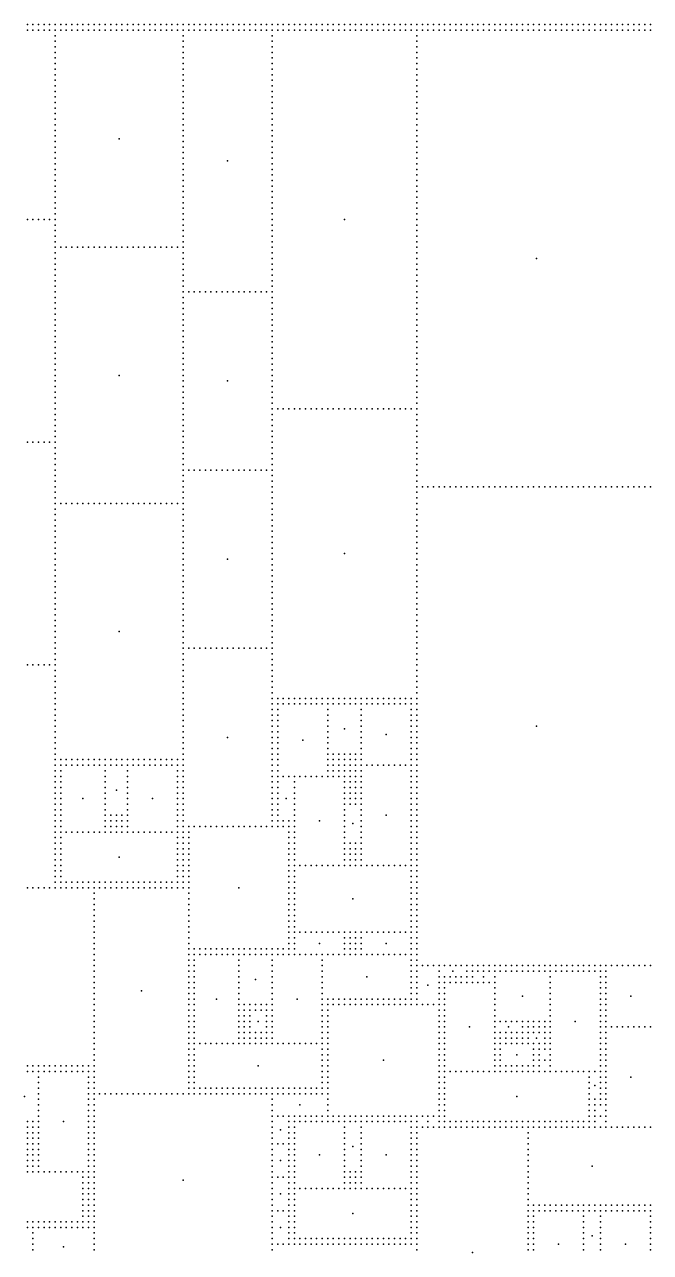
# Model space of a CAD drawing. Header units: metres. Extents: x -50 to 50, y -49 to 49.
# Drawn here: x 0.11 to 25.11, y 0.11 to 49.17 of the extents above; entities that cross this region are included whole.
import ezdxf

# ---------------------------------------------------------------- set-up
doc = ezdxf.new("R2010")
doc.units = ezdxf.units.M

msp = doc.modelspace()

# ---------------------------------------------------------------- linework, layer by layer
for p in [(0.222, 49.168), (0.444, 49.168), (0.667, 49.168), (0.889, 49.168), (1.111, 49.168), (1.333, 49.168), (1.556, 49.168), (1.778, 49.168), (2, 49.168), (2.222, 49.168), (2.444, 49.168), (2.667, 49.168), (2.889, 49.168), (3.111, 49.168), (3.333, 49.168), (3.556, 49.168), (3.778, 49.168), (4, 49.168), (4.222, 49.168), (4.444, 49.168), (4.667, 49.168), (4.889, 49.168), (5.111, 49.168), (5.333, 49.168), (5.556, 49.168), (5.778, 49.168), (6, 49.168), (6.222, 49.168), (6.444, 49.168), (6.667, 49.168), (6.889, 49.168), (7.111, 49.168), (7.333, 49.168), (7.556, 49.168), (7.778, 49.168), (8, 49.168), (8.222, 49.168), (8.444, 49.168), (8.667, 49.168), (8.889, 49.168), (9.111, 49.168), (9.333, 49.168), (9.556, 49.168), (9.778, 49.168), (10, 49.168), (10.222, 49.168), (10.444, 49.168), (10.667, 49.168), (10.889, 49.168), (11.111, 49.168), (11.333, 49.168), (11.556, 49.168), (11.778, 49.168), (12, 49.168), (12.222, 49.168), (12.444, 49.168), (12.667, 49.168), (12.889, 49.168), (13.111, 49.168), (13.333, 49.168), (13.556, 49.168), (13.778, 49.168), (14, 49.168), (14.222, 49.168), (14.444, 49.168), (14.667, 49.168), (14.889, 49.168), (15.111, 49.168), (15.333, 49.168), (15.556, 49.168), (15.778, 49.168), (16, 49.168), (16.222, 49.168), (16.444, 49.168), (16.667, 49.168), (16.889, 49.168), (17.111, 49.168), (17.333, 49.168), (17.556, 49.168), (17.778, 49.168), (18, 49.168), (18.222, 49.168), (18.444, 49.168), (18.667, 49.168), (18.889, 49.168), (19.111, 49.168), (19.333, 49.168), (19.556, 49.168), (19.778, 49.168), (20, 49.168), (20.222, 49.168), (20.444, 49.168), (20.667, 49.168), (20.889, 49.168), (21.111, 49.168), (21.333, 49.168), (21.556, 49.168), (21.778, 49.168), (22, 49.168), (22.222, 49.168), (22.444, 49.168), (22.667, 49.168), (22.889, 49.168), (23.111, 49.168), (23.333, 49.168), (23.556, 49.168), (23.778, 49.168), (24, 49.168), (24.222, 49.168), (24.444, 49.168), (24.667, 49.168), (24.889, 49.168), (25.111, 49.168), (0.222, 48.946), (0.444, 48.946), (0.667, 48.946), (0.889, 48.946), (1.111, 48.946), (1.333, 48.946), (1.333, 48.723), (1.556, 48.946), (1.778, 48.946), (2, 48.946), (2.222, 48.946), (2.444, 48.946), (2.667, 48.946), (2.889, 48.946), (3.111, 48.946), (3.333, 48.946), (3.556, 48.946), (3.778, 48.946), (4, 48.946), (4.222, 48.946), (4.444, 48.946), (4.667, 48.946), (4.889, 48.946), (5.111, 48.946), (5.333, 48.946), (5.556, 48.946), (5.778, 48.946), (6, 48.946), (6.222, 48.946), (6.444, 48.946), (6.444, 48.723), (6.667, 48.946), (6.889, 48.946), (7.111, 48.946), (7.333, 48.946), (7.556, 48.946), (7.778, 48.946), (8, 48.946), (8.222, 48.946), (8.444, 48.946), (8.667, 48.946), (8.889, 48.946), (9.111, 48.946), (9.333, 48.946), (9.556, 48.946), (9.778, 48.946), (10, 48.946), (10, 48.723), (10.222, 48.946), (10.444, 48.946), (10.667, 48.946), (10.889, 48.946), (11.111, 48.946), (11.333, 48.946), (11.556, 48.946), (11.778, 48.946), (12, 48.946), (12.222, 48.946), (12.444, 48.946), (12.667, 48.946), (12.889, 48.946), (13.111, 48.946), (13.333, 48.946), (13.556, 48.946), (13.778, 48.946), (14, 48.946), (14.222, 48.946), (14.444, 48.946), (14.667, 48.946), (14.889, 48.946), (15.111, 48.946), (15.333, 48.946), (15.556, 48.946), (15.778, 48.946), (15.778, 48.723), (16, 48.946), (16.222, 48.946), (16.444, 48.946), (16.667, 48.946), (16.889, 48.946), (17.111, 48.946), (17.333, 48.946), (17.556, 48.946), (17.778, 48.946), (18, 48.946), (18.222, 48.946), (18.444, 48.946), (18.667, 48.946), (18.889, 48.946), (19.111, 48.946), (19.333, 48.946), (19.556, 48.946), (19.778, 48.946), (20, 48.946), (20.222, 48.946), (20.444, 48.946), (20.667, 48.946), (20.889, 48.946), (21.111, 48.946), (21.333, 48.946), (21.556, 48.946), (21.778, 48.946), (22, 48.946), (22.222, 48.946), (22.444, 48.946), (22.667, 48.946), (22.889, 48.946), (23.111, 48.946), (23.333, 48.946), (23.556, 48.946), (23.778, 48.946), (24, 48.946), (24.222, 48.946), (24.444, 48.946), (24.667, 48.946), (24.889, 48.946), (25.111, 48.946), (1.333, 48.501), (1.333, 48.279), (6.444, 48.501), (6.444, 48.279), (10, 48.501), (10, 48.279), (15.778, 48.501), (15.778, 48.279), (1.333, 48.056), (1.333, 47.834), (1.333, 47.611), (6.444, 48.056), (6.444, 47.834), (6.444, 47.611), (10, 48.056), (10, 47.834), (10, 47.611), (15.778, 48.056), (15.778, 47.834), (15.778, 47.611), (1.333, 47.389), (1.333, 47.166), (6.444, 47.389), (6.444, 47.166), (10, 47.389), (10, 47.166), (15.778, 47.389), (15.778, 47.166), (1.333, 46.944), (1.333, 46.721), (6.444, 46.944), (6.444, 46.721), (10, 46.944), (10, 46.721), (15.778, 46.944), (15.778, 46.721), (1.333, 46.499), (1.333, 46.276), (6.444, 46.499), (6.444, 46.276), (10, 46.499), (10, 46.276), (15.778, 46.499), (15.778, 46.276), (1.333, 46.054), (1.333, 45.831), (6.444, 46.054), (6.444, 45.831), (10, 46.054), (10, 45.831), (15.778, 46.054), (15.778, 45.831), (1.333, 45.609), (1.333, 45.386), (1.333, 45.164), (6.444, 45.609), (6.444, 45.386), (6.444, 45.164), (10, 45.609), (10, 45.386), (10, 45.164), (15.778, 45.609), (15.778, 45.386), (15.778, 45.164), (1.333, 44.941), (1.333, 44.719), (6.444, 44.941), (6.444, 44.719), (10, 44.941), (10, 44.719), (15.778, 44.941), (15.778, 44.719), (1.333, 44.496), (1.333, 44.274), (3.889, 44.608), (6.444, 44.496), (6.444, 44.274), (10, 44.496), (10, 44.274), (15.778, 44.496), (15.778, 44.274), (1.333, 44.051), (1.333, 43.829), (6.444, 44.051), (6.444, 43.829), (8.222, 43.718), (10, 44.051), (10, 43.829), (15.778, 44.051), (15.778, 43.829), (1.333, 43.606), (1.333, 43.384), (6.444, 43.606), (6.444, 43.384), (10, 43.606), (10, 43.384), (15.778, 43.606), (15.778, 43.384), (1.333, 43.161), (1.333, 42.939), (1.333, 42.716), (6.444, 43.161), (6.444, 42.939), (6.444, 42.716), (10, 43.161), (10, 42.939), (10, 42.716), (15.778, 43.161), (15.778, 42.939), (15.778, 42.716), (1.333, 42.494), (1.333, 42.272), (6.444, 42.494), (6.444, 42.272), (10, 42.494), (10, 42.272), (15.778, 42.494), (15.778, 42.272), (1.333, 42.049), (1.333, 41.827), (6.444, 42.049), (6.444, 41.827), (10, 42.049), (10, 41.827), (15.778, 42.049), (15.778, 41.827), (0.222, 41.382), (0.444, 41.382), (0.667, 41.382), (0.889, 41.382), (1.111, 41.382), (1.333, 41.604), (1.333, 41.382), (6.444, 41.604), (6.444, 41.382), (10, 41.604), (10, 41.382), (12.889, 41.382), (15.778, 41.604), (15.778, 41.382), (1.333, 41.159), (1.333, 40.937), (6.444, 41.159), (6.444, 40.937), (10, 41.159), (10, 40.937), (15.778, 41.159), (15.778, 40.937), (1.333, 40.714), (1.333, 40.492), (1.333, 40.269), (1.556, 40.269), (1.778, 40.269), (2, 40.269), (2.222, 40.269), (2.444, 40.269), (2.667, 40.269), (2.889, 40.269), (3.111, 40.269), (3.333, 40.269), (3.556, 40.269), (3.778, 40.269), (4, 40.269), (4.222, 40.269), (4.444, 40.269), (4.667, 40.269), (4.889, 40.269), (5.111, 40.269), (5.333, 40.269), (5.556, 40.269), (5.778, 40.269), (6, 40.269), (6.222, 40.269), (6.444, 40.714), (6.444, 40.492), (6.444, 40.269), (10, 40.714), (10, 40.492), (10, 40.269), (15.778, 40.714), (15.778, 40.492), (15.778, 40.269), (1.333, 40.047), (1.333, 39.824), (6.444, 40.047), (6.444, 39.824), (10, 40.047), (10, 39.824), (15.778, 40.047), (15.778, 39.824), (20.556, 39.824), (1.333, 39.602), (1.333, 39.379), (6.444, 39.602), (6.444, 39.379), (10, 39.602), (10, 39.379), (15.778, 39.602), (15.778, 39.379), (1.333, 39.157), (1.333, 38.934), (6.444, 39.157), (6.444, 38.934), (10, 39.157), (10, 38.934), (15.778, 39.157), (15.778, 38.934), (1.333, 38.712), (1.333, 38.489), (1.333, 38.267), (6.444, 38.712), (6.444, 38.489), (6.444, 38.267), (6.667, 38.489), (6.889, 38.489), (7.111, 38.489), (7.333, 38.489), (7.556, 38.489), (7.778, 38.489), (8, 38.489), (8.222, 38.489), (8.444, 38.489), (8.667, 38.489), (8.889, 38.489), (9.111, 38.489), (9.333, 38.489), (9.556, 38.489), (9.778, 38.489), (10, 38.712), (10, 38.489), (10, 38.267), (15.778, 38.712), (15.778, 38.489), (15.778, 38.267), (1.333, 38.044), (1.333, 37.822), (6.444, 38.044), (6.444, 37.822), (10, 38.044), (10, 37.822), (15.778, 38.044), (15.778, 37.822), (1.333, 37.599), (1.333, 37.377), (6.444, 37.599), (6.444, 37.377), (10, 37.599), (10, 37.377), (15.778, 37.599), (15.778, 37.377), (1.333, 37.154), (1.333, 36.932), (6.444, 37.154), (6.444, 36.932), (10, 37.154), (10, 36.932), (15.778, 37.154), (15.778, 36.932), (1.333, 36.709), (1.333, 36.487), (6.444, 36.709), (6.444, 36.487), (10, 36.709), (10, 36.487), (15.778, 36.709), (15.778, 36.487), (1.333, 36.265), (1.333, 36.042), (1.333, 35.82), (6.444, 36.265), (6.444, 36.042), (6.444, 35.82), (10, 36.265), (10, 36.042), (10, 35.82), (15.778, 36.265), (15.778, 36.042), (15.778, 35.82), (1.333, 35.597), (1.333, 35.375), (6.444, 35.597), (6.444, 35.375), (10, 35.597), (10, 35.375), (15.778, 35.597), (15.778, 35.375), (1.333, 35.152), (1.333, 34.93), (3.889, 35.152), (6.444, 35.152), (6.444, 34.93), (8.222, 34.93), (10, 35.152), (10, 34.93), (15.778, 35.152), (15.778, 34.93), (1.333, 34.707), (1.333, 34.485), (6.444, 34.707), (6.444, 34.485), (10, 34.707), (10, 34.485), (15.778, 34.707), (15.778, 34.485), (1.333, 34.262), (1.333, 34.04), (6.444, 34.262), (6.444, 34.04), (10, 34.262), (10, 34.04), (15.778, 34.262), (15.778, 34.04), (1.333, 33.817), (1.333, 33.595), (1.333, 33.372), (6.444, 33.817), (6.444, 33.595), (6.444, 33.372), (10, 33.817), (10, 33.595), (10, 33.372), (10.222, 33.817), (10.444, 33.817), (10.667, 33.817), (10.889, 33.817), (11.111, 33.817), (11.333, 33.817), (11.556, 33.817), (11.778, 33.817), (12, 33.817), (12.222, 33.817), (12.444, 33.817), (12.667, 33.817), (12.889, 33.817), (13.111, 33.817), (13.333, 33.817), (13.556, 33.817), (13.778, 33.817), (14, 33.817), (14.222, 33.817), (14.444, 33.817), (14.667, 33.817), (14.889, 33.817), (15.111, 33.817), (15.333, 33.817), (15.556, 33.817), (15.778, 33.817), (15.778, 33.595), (15.778, 33.372), (1.333, 33.15), (1.333, 32.927), (6.444, 33.15), (6.444, 32.927), (10, 33.15), (10, 32.927), (15.778, 33.15), (15.778, 32.927), (0.222, 32.482), (0.444, 32.482), (0.667, 32.482), (0.889, 32.482), (1.111, 32.482), (1.333, 32.705), (1.333, 32.482), (6.444, 32.705), (6.444, 32.482), (10, 32.705), (10, 32.482), (15.778, 32.705), (15.778, 32.482), (1.333, 32.26), (1.333, 32.037), (6.444, 32.26), (6.444, 32.037), (10, 32.26), (10, 32.037), (15.778, 32.26), (15.778, 32.037), (1.333, 31.815), (1.333, 31.592), (6.444, 31.815), (6.444, 31.592), (10, 31.815), (10, 31.592), (15.778, 31.815), (15.778, 31.592), (1.333, 31.37), (1.333, 31.147), (1.333, 30.925), (6.444, 31.37), (6.444, 31.147), (6.444, 30.925), (6.667, 31.37), (6.889, 31.37), (7.111, 31.37), (7.333, 31.37), (7.556, 31.37), (7.778, 31.37), (8, 31.37), (8.222, 31.37), (8.444, 31.37), (8.667, 31.37), (8.889, 31.37), (9.111, 31.37), (9.333, 31.37), (9.556, 31.37), (9.778, 31.37), (10, 31.37), (10, 31.147), (10, 30.925), (15.778, 31.37), (15.778, 31.147), (15.778, 30.925), (1.333, 30.702), (1.333, 30.48), (6.444, 30.702), (6.444, 30.48), (10, 30.702), (10, 30.48), (15.778, 30.702), (15.778, 30.48), (16, 30.702), (16.222, 30.702), (16.444, 30.702), (16.667, 30.702), (16.889, 30.702), (17.111, 30.702), (17.333, 30.702), (17.556, 30.702), (17.778, 30.702), (18, 30.702), (18.222, 30.702), (18.444, 30.702), (18.667, 30.702), (18.889, 30.702), (19.111, 30.702), (19.333, 30.702), (19.556, 30.702), (19.778, 30.702), (20, 30.702), (20.222, 30.702), (20.444, 30.702), (20.667, 30.702), (20.889, 30.702), (21.111, 30.702), (21.333, 30.702), (21.556, 30.702), (21.778, 30.702), (22, 30.702), (22.222, 30.702), (22.444, 30.702), (22.667, 30.702), (22.889, 30.702), (23.111, 30.702), (23.333, 30.702), (23.556, 30.702), (23.778, 30.702), (24, 30.702), (24.222, 30.702), (24.444, 30.702), (24.667, 30.702), (24.889, 30.702), (25.111, 30.702), (1.333, 30.258), (1.333, 30.035), (1.556, 30.035), (1.778, 30.035), (2, 30.035), (2.222, 30.035), (2.444, 30.035), (2.667, 30.035), (2.889, 30.035), (3.111, 30.035), (3.333, 30.035), (3.556, 30.035), (3.778, 30.035), (4, 30.035), (4.222, 30.035), (4.444, 30.035), (4.667, 30.035), (4.889, 30.035), (5.111, 30.035), (5.333, 30.035), (5.556, 30.035), (5.778, 30.035), (6, 30.035), (6.222, 30.035), (6.444, 30.258), (6.444, 30.035), (10, 30.258), (10, 30.035), (15.778, 30.258), (15.778, 30.035), (1.333, 29.813), (1.333, 29.59), (6.444, 29.813), (6.444, 29.59), (10, 29.813), (10, 29.59), (15.778, 29.813), (15.778, 29.59), (1.333, 29.368), (1.333, 29.145), (6.444, 29.368), (6.444, 29.145), (10, 29.368), (10, 29.145), (15.778, 29.368), (15.778, 29.145), (1.333, 28.923), (1.333, 28.7), (1.333, 28.478), (6.444, 28.923), (6.444, 28.7), (6.444, 28.478), (10, 28.923), (10, 28.7), (10, 28.478), (15.778, 28.923), (15.778, 28.7), (15.778, 28.478), (1.333, 28.255), (1.333, 28.033), (6.444, 28.255), (6.444, 28.033), (10, 28.255), (10, 28.033), (12.889, 28.033), (15.778, 28.255), (15.778, 28.033), (1.333, 27.81), (1.333, 27.588), (6.444, 27.81), (6.444, 27.588), (8.222, 27.81), (10, 27.81), (10, 27.588), (15.778, 27.81), (15.778, 27.588), (1.333, 27.365), (1.333, 27.143), (6.444, 27.365), (6.444, 27.143), (10, 27.365), (10, 27.143), (15.778, 27.365), (15.778, 27.143), (1.333, 26.92), (1.333, 26.698), (6.444, 26.92), (6.444, 26.698), (10, 26.92), (10, 26.698), (15.778, 26.92), (15.778, 26.698), (1.333, 26.475), (1.333, 26.253), (1.333, 26.03), (6.444, 26.475), (6.444, 26.253), (6.444, 26.03), (10, 26.475), (10, 26.253), (10, 26.03), (15.778, 26.475), (15.778, 26.253), (15.778, 26.03), (1.333, 25.808), (1.333, 25.585), (6.444, 25.808), (6.444, 25.585), (10, 25.808), (10, 25.585), (15.778, 25.808), (15.778, 25.585), (1.333, 25.363), (1.333, 25.14), (6.444, 25.363), (6.444, 25.14), (10, 25.363), (10, 25.14), (15.778, 25.363), (15.778, 25.14), (1.333, 24.918), (1.333, 24.695), (3.889, 24.918), (6.444, 24.918), (6.444, 24.695), (10, 24.918), (10, 24.695), (15.778, 24.918), (15.778, 24.695), (1.333, 24.473), (1.333, 24.251), (6.444, 24.473), (6.444, 24.251), (6.667, 24.251), (6.889, 24.251), (7.111, 24.251), (7.333, 24.251), (7.556, 24.251), (7.778, 24.251), (8, 24.251), (8.222, 24.251), (8.444, 24.251), (8.667, 24.251), (8.889, 24.251), (9.111, 24.251), (9.333, 24.251), (9.556, 24.251), (9.778, 24.251), (10, 24.473), (10, 24.251), (15.778, 24.473), (15.778, 24.251), (0.222, 23.583), (0.444, 23.583), (0.667, 23.583), (0.889, 23.583), (1.111, 23.583), (1.333, 24.028), (1.333, 23.806), (1.333, 23.583), (6.444, 24.028), (6.444, 23.806), (6.444, 23.583), (10, 24.028), (10, 23.806), (10, 23.583), (15.778, 24.028), (15.778, 23.806), (15.778, 23.583), (1.333, 23.361), (1.333, 23.138), (6.444, 23.361), (6.444, 23.138), (10, 23.361), (10, 23.138), (15.778, 23.361), (15.778, 23.138), (1.333, 22.916), (1.333, 22.693), (6.444, 22.916), (6.444, 22.693), (10, 22.916), (10, 22.693), (15.778, 22.916), (15.778, 22.693), (1.333, 22.471), (1.333, 22.248), (6.444, 22.471), (6.444, 22.248), (10, 22.471), (10, 22.248), (10.222, 22.248), (10.444, 22.248), (10.667, 22.248), (10.889, 22.248), (11.111, 22.248), (11.333, 22.248), (11.556, 22.248), (11.778, 22.248), (12, 22.248), (12.222, 22.248), (12.444, 22.248), (12.667, 22.248), (12.889, 22.248), (13.111, 22.248), (13.333, 22.248), (13.556, 22.248), (13.778, 22.248), (14, 22.248), (14.222, 22.248), (14.444, 22.248), (14.667, 22.248), (14.889, 22.248), (15.111, 22.248), (15.333, 22.248), (15.556, 22.248), (15.778, 22.471), (15.778, 22.248), (1.333, 22.026), (1.333, 21.803), (6.444, 22.026), (6.444, 21.803), (10, 22.026), (10, 21.803), (10.222, 22.026), (10.222, 21.803), (10.444, 22.026), (10.667, 22.026), (10.889, 22.026), (11.111, 22.026), (11.333, 22.026), (11.556, 22.026), (11.778, 22.026), (12, 22.026), (12.222, 22.026), (12.222, 21.803), (12.444, 22.026), (12.667, 22.026), (12.889, 22.026), (13.111, 22.026), (13.333, 22.026), (13.556, 22.026), (13.556, 21.803), (13.778, 22.026), (14, 22.026), (14.222, 22.026), (14.444, 22.026), (14.667, 22.026), (14.889, 22.026), (15.111, 22.026), (15.333, 22.026), (15.556, 22.026), (15.556, 21.803), (15.778, 22.026), (15.778, 21.803), (1.333, 21.581), (1.333, 21.358), (1.333, 21.136), (6.444, 21.581), (6.444, 21.358), (6.444, 21.136), (10, 21.581), (10, 21.358), (10, 21.136), (10.222, 21.581), (10.222, 21.358), (10.222, 21.136), (12.222, 21.581), (12.222, 21.358), (12.222, 21.136), (13.556, 21.581), (13.556, 21.358), (13.556, 21.136), (15.556, 21.581), (15.556, 21.358), (15.556, 21.136), (15.778, 21.581), (15.778, 21.358), (15.778, 21.136), (20.556, 21.136), (1.333, 20.913), (1.333, 20.691), (6.444, 20.913), (6.444, 20.691), (8.222, 20.691), (10, 20.913), (10, 20.691), (10.222, 20.913), (10.222, 20.691), (12.222, 20.913), (12.222, 20.691), (12.889, 21.025), (13.556, 20.913), (13.556, 20.691), (14.556, 20.802), (15.556, 20.913), (15.556, 20.691), (15.778, 20.913), (15.778, 20.691), (1.333, 20.468), (1.333, 20.246), (6.444, 20.468), (6.444, 20.246), (10, 20.468), (10, 20.246), (10.222, 20.468), (10.222, 20.246), (11.222, 20.58), (12.222, 20.468), (12.222, 20.246), (13.556, 20.468), (13.556, 20.246), (15.556, 20.468), (15.556, 20.246), (15.778, 20.468), (15.778, 20.246), (1.333, 20.023), (1.333, 19.801), (1.556, 19.801), (1.778, 19.801), (2, 19.801), (2.222, 19.801), (2.444, 19.801), (2.667, 19.801), (2.889, 19.801), (3.111, 19.801), (3.333, 19.801), (3.556, 19.801), (3.778, 19.801), (4, 19.801), (4.222, 19.801), (4.444, 19.801), (4.667, 19.801), (4.889, 19.801), (5.111, 19.801), (5.333, 19.801), (5.556, 19.801), (5.778, 19.801), (6, 19.801), (6.222, 19.801), (6.444, 20.023), (6.444, 19.801), (10, 20.023), (10, 19.801), (10.222, 20.023), (10.222, 19.801), (12.222, 20.023), (12.222, 19.801), (12.444, 20.023), (12.444, 19.801), (12.667, 20.023), (12.667, 19.801), (12.889, 20.023), (12.889, 19.801), (13.111, 20.023), (13.111, 19.801), (13.333, 20.023), (13.333, 19.801), (13.556, 20.023), (13.556, 19.801), (15.556, 20.023), (15.556, 19.801), (15.778, 20.023), (15.778, 19.801), (1.333, 19.578), (1.333, 19.356), (1.333, 19.133), (1.556, 19.578), (1.556, 19.356), (1.556, 19.133), (1.778, 19.578), (2, 19.578), (2.222, 19.578), (2.444, 19.578), (2.667, 19.578), (2.889, 19.578), (3.111, 19.578), (3.333, 19.578), (3.333, 19.356), (3.333, 19.133), (3.556, 19.578), (3.778, 19.578), (4, 19.578), (4.222, 19.578), (4.222, 19.356), (4.222, 19.133), (4.444, 19.578), (4.667, 19.578), (4.889, 19.578), (5.111, 19.578), (5.333, 19.578), (5.556, 19.578), (5.778, 19.578), (6, 19.578), (6.222, 19.578), (6.222, 19.356), (6.222, 19.133), (6.444, 19.578), (6.444, 19.356), (6.444, 19.133), (10, 19.578), (10, 19.356), (10, 19.133), (10.222, 19.578), (10.222, 19.356), (10.222, 19.133), (10.444, 19.133), (10.667, 19.133), (10.889, 19.133), (11.111, 19.133), (11.333, 19.133), (11.556, 19.133), (11.778, 19.133), (12, 19.133), (12.222, 19.578), (12.222, 19.356), (12.222, 19.133), (12.444, 19.578), (12.444, 19.356), (12.444, 19.133), (12.667, 19.578), (12.667, 19.356), (12.667, 19.133), (12.889, 19.578), (12.889, 19.356), (12.889, 19.133), (13.111, 19.578), (13.111, 19.356), (13.111, 19.133), (13.333, 19.578), (13.333, 19.356), (13.333, 19.133), (13.556, 19.578), (13.556, 19.356), (13.556, 19.133), (13.778, 19.578), (14, 19.578), (14.222, 19.578), (14.444, 19.578), (14.667, 19.578), (14.889, 19.578), (15.111, 19.578), (15.333, 19.578), (15.556, 19.578), (15.556, 19.356), (15.556, 19.133), (15.778, 19.578), (15.778, 19.356), (15.778, 19.133), (1.333, 18.911), (1.333, 18.688), (1.556, 18.911), (1.556, 18.688), (3.333, 18.911), (3.333, 18.688), (4.222, 18.911), (4.222, 18.688), (6.222, 18.911), (6.222, 18.688), (6.444, 18.911), (6.444, 18.688), (10, 18.911), (10, 18.688), (10.222, 18.911), (10.222, 18.688), (10.889, 18.911), (10.889, 18.688), (12.889, 18.911), (12.889, 18.688), (13.111, 18.911), (13.111, 18.688), (13.333, 18.911), (13.333, 18.688), (13.556, 18.911), (13.556, 18.688), (15.556, 18.911), (15.556, 18.688), (15.778, 18.911), (15.778, 18.688), (1.333, 18.466), (1.333, 18.243), (1.556, 18.466), (1.556, 18.243), (2.444, 18.243), (3.333, 18.466), (3.333, 18.243), (3.778, 18.577), (4.222, 18.466), (4.222, 18.243), (5.222, 18.243), (6.222, 18.466), (6.222, 18.243), (6.444, 18.466), (6.444, 18.243), (10, 18.466), (10, 18.243), (10.222, 18.466), (10.222, 18.243), (10.556, 18.243), (10.889, 18.466), (10.889, 18.243), (12.889, 18.466), (12.889, 18.243), (13.111, 18.466), (13.111, 18.243), (13.333, 18.466), (13.333, 18.243), (13.556, 18.466), (13.556, 18.243), (15.556, 18.466), (15.556, 18.243), (15.778, 18.466), (15.778, 18.243), (1.333, 18.021), (1.333, 17.799), (1.556, 18.021), (1.556, 17.799), (3.333, 18.021), (3.333, 17.799), (4.222, 18.021), (4.222, 17.799), (6.222, 18.021), (6.222, 17.799), (6.444, 18.021), (6.444, 17.799), (10, 18.021), (10, 17.799), (10.222, 18.021), (10.222, 17.799), (10.889, 18.021), (10.889, 17.799), (12.889, 18.021), (12.889, 17.799), (13.111, 18.021), (13.333, 18.021), (13.556, 18.021), (13.556, 17.799), (15.556, 18.021), (15.556, 17.799), (15.778, 18.021), (15.778, 17.799), (1.333, 17.576), (1.333, 17.354), (1.556, 17.576), (1.556, 17.354), (3.333, 17.576), (3.333, 17.354), (3.556, 17.576), (3.556, 17.354), (3.778, 17.576), (3.778, 17.354), (4, 17.576), (4, 17.354), (4.222, 17.576), (4.222, 17.354), (6.222, 17.576), (6.222, 17.354), (6.444, 17.576), (6.444, 17.354), (10, 17.576), (10, 17.354), (10.222, 17.576), (10.222, 17.354), (10.444, 17.354), (10.667, 17.354), (10.889, 17.576), (10.889, 17.354), (11.889, 17.354), (12.889, 17.576), (12.889, 17.354), (13.222, 17.242), (13.556, 17.576), (13.556, 17.354), (14.556, 17.576), (15.556, 17.576), (15.556, 17.354), (15.778, 17.576), (15.778, 17.354), (1.333, 17.131), (1.333, 16.909), (1.333, 16.686), (1.556, 17.131), (1.556, 16.909), (1.556, 16.686), (1.778, 16.909), (2, 16.909), (2.222, 16.909), (2.444, 16.909), (2.667, 16.909), (2.889, 16.909), (3.111, 16.909), (3.333, 17.131), (3.333, 16.909), (3.556, 17.131), (3.556, 16.909), (3.778, 17.131), (3.778, 16.909), (4, 17.131), (4, 16.909), (4.222, 17.131), (4.222, 16.909), (4.444, 16.909), (4.667, 16.909), (4.889, 16.909), (5.111, 16.909), (5.333, 16.909), (5.556, 16.909), (5.778, 16.909), (6, 16.909), (6.222, 17.131), (6.222, 16.909), (6.222, 16.686), (6.444, 17.131), (6.444, 16.909), (6.444, 16.686), (6.667, 17.131), (6.667, 16.909), (6.667, 16.686), (6.889, 17.131), (7.111, 17.131), (7.333, 17.131), (7.556, 17.131), (7.778, 17.131), (8, 17.131), (8.222, 17.131), (8.444, 17.131), (8.667, 17.131), (8.889, 17.131), (9.111, 17.131), (9.333, 17.131), (9.556, 17.131), (9.778, 17.131), (10, 17.131), (10.222, 17.131), (10.444, 17.131), (10.667, 17.131), (10.667, 16.909), (10.667, 16.686), (10.889, 17.131), (10.889, 16.909), (10.889, 16.686), (12.889, 17.131), (12.889, 16.909), (12.889, 16.686), (13.556, 17.131), (13.556, 16.909), (13.556, 16.686), (15.556, 17.131), (15.556, 16.909), (15.556, 16.686), (15.778, 17.131), (15.778, 16.909), (15.778, 16.686), (1.333, 16.464), (1.333, 16.241), (1.556, 16.464), (1.556, 16.241), (6.222, 16.464), (6.222, 16.241), (6.444, 16.464), (6.444, 16.241), (6.667, 16.464), (6.667, 16.241), (10.667, 16.464), (10.667, 16.241), (10.889, 16.464), (10.889, 16.241), (12.889, 16.464), (12.889, 16.241), (13.111, 16.464), (13.111, 16.241), (13.333, 16.464), (13.333, 16.241), (13.556, 16.464), (13.556, 16.241), (15.556, 16.464), (15.556, 16.241), (15.778, 16.464), (15.778, 16.241), (1.333, 16.019), (1.333, 15.796), (1.556, 16.019), (1.556, 15.796), (3.889, 15.907), (6.222, 16.019), (6.222, 15.796), (6.444, 16.019), (6.444, 15.796), (6.667, 16.019), (6.667, 15.796), (10.667, 16.019), (10.667, 15.796), (10.889, 16.019), (10.889, 15.796), (12.889, 16.019), (12.889, 15.796), (13.111, 16.019), (13.111, 15.796), (13.333, 16.019), (13.333, 15.796), (13.556, 16.019), (13.556, 15.796), (15.556, 16.019), (15.556, 15.796), (15.778, 16.019), (15.778, 15.796), (1.333, 15.574), (1.333, 15.351), (1.556, 15.574), (1.556, 15.351), (6.222, 15.574), (6.222, 15.351), (6.444, 15.574), (6.444, 15.351), (6.667, 15.574), (6.667, 15.351), (10.667, 15.574), (10.667, 15.351), (10.889, 15.574), (10.889, 15.351), (11.111, 15.574), (11.333, 15.574), (11.556, 15.574), (11.778, 15.574), (12, 15.574), (12.222, 15.574), (12.444, 15.574), (12.667, 15.574), (12.889, 15.574), (13.111, 15.574), (13.333, 15.574), (13.556, 15.574), (13.778, 15.574), (14, 15.574), (14.222, 15.574), (14.444, 15.574), (14.667, 15.574), (14.889, 15.574), (15.111, 15.574), (15.333, 15.574), (15.556, 15.574), (15.556, 15.351), (15.778, 15.574), (15.778, 15.351), (1.333, 15.129), (1.333, 14.906), (1.556, 15.129), (1.556, 14.906), (1.778, 14.906), (2, 14.906), (2.222, 14.906), (2.444, 14.906), (2.667, 14.906), (2.889, 14.906), (3.111, 14.906), (3.333, 14.906), (3.556, 14.906), (3.778, 14.906), (4, 14.906), (4.222, 14.906), (4.444, 14.906), (4.667, 14.906), (4.889, 14.906), (5.111, 14.906), (5.333, 14.906), (5.556, 14.906), (5.778, 14.906), (6, 14.906), (6.222, 15.129), (6.222, 14.906), (6.444, 15.129), (6.444, 14.906), (6.667, 15.129), (6.667, 14.906), (10.667, 15.129), (10.667, 14.906), (10.889, 15.129), (10.889, 14.906), (15.556, 15.129), (15.556, 14.906), (15.778, 15.129), (15.778, 14.906), (0.222, 14.684), (0.444, 14.684), (0.667, 14.684), (0.889, 14.684), (1.111, 14.684), (1.333, 14.684), (1.556, 14.684), (1.778, 14.684), (2, 14.684), (2.222, 14.684), (2.444, 14.684), (2.667, 14.684), (2.889, 14.684), (2.889, 14.461), (2.889, 14.239), (3.111, 14.684), (3.333, 14.684), (3.556, 14.684), (3.778, 14.684), (4, 14.684), (4.222, 14.684), (4.444, 14.684), (4.667, 14.684), (4.889, 14.684), (5.111, 14.684), (5.333, 14.684), (5.556, 14.684), (5.778, 14.684), (6, 14.684), (6.222, 14.684), (6.444, 14.684), (6.667, 14.684), (6.667, 14.461), (6.667, 14.239), (8.667, 14.684), (10.667, 14.684), (10.667, 14.461), (10.667, 14.239), (10.889, 14.684), (10.889, 14.461), (10.889, 14.239), (13.222, 14.239), (15.556, 14.684), (15.556, 14.461), (15.556, 14.239), (15.778, 14.684), (15.778, 14.461), (15.778, 14.239), (2.889, 14.016), (2.889, 13.794), (6.667, 14.016), (6.667, 13.794), (10.667, 14.016), (10.667, 13.794), (10.889, 14.016), (10.889, 13.794), (15.556, 14.016), (15.556, 13.794), (15.778, 14.016), (15.778, 13.794), (2.889, 13.571), (2.889, 13.349), (6.667, 13.571), (6.667, 13.349), (10.667, 13.571), (10.667, 13.349), (10.889, 13.571), (10.889, 13.349), (15.556, 13.571), (15.556, 13.349), (15.778, 13.571), (15.778, 13.349), (2.889, 13.126), (2.889, 12.904), (6.667, 13.126), (6.667, 12.904), (10.667, 13.126), (10.667, 12.904), (10.889, 13.126), (10.889, 12.904), (11.111, 12.904), (11.333, 12.904), (11.556, 12.904), (11.778, 12.904), (12, 12.904), (12.222, 12.904), (12.444, 12.904), (12.667, 12.904), (12.889, 12.904), (13.111, 12.904), (13.333, 12.904), (13.556, 12.904), (13.778, 12.904), (14, 12.904), (14.222, 12.904), (14.444, 12.904), (14.667, 12.904), (14.889, 12.904), (15.111, 12.904), (15.333, 12.904), (15.556, 13.126), (15.556, 12.904), (15.778, 13.126), (15.778, 12.904), (2.889, 12.681), (2.889, 12.459), (6.667, 12.681), (6.667, 12.459), (10.667, 12.681), (10.667, 12.459), (10.889, 12.681), (10.889, 12.459), (11.889, 12.459), (12.889, 12.681), (12.889, 12.459), (13.111, 12.681), (13.111, 12.459), (13.333, 12.681), (13.333, 12.459), (13.556, 12.681), (13.556, 12.459), (14.556, 12.459), (15.556, 12.681), (15.556, 12.459), (15.778, 12.681), (15.778, 12.459), (2.889, 12.236), (2.889, 12.014), (2.889, 11.792), (6.667, 12.236), (6.667, 12.014), (6.667, 11.792), (6.889, 12.236), (6.889, 12.014), (6.889, 11.792), (7.111, 12.236), (7.111, 12.014), (7.333, 12.236), (7.333, 12.014), (7.556, 12.236), (7.556, 12.014), (7.778, 12.236), (7.778, 12.014), (8, 12.236), (8, 12.014), (8.222, 12.236), (8.222, 12.014), (8.444, 12.236), (8.444, 12.014), (8.667, 12.236), (8.667, 12.014), (8.667, 11.792), (8.889, 12.236), (8.889, 12.014), (9.111, 12.236), (9.111, 12.014), (9.333, 12.236), (9.333, 12.014), (9.556, 12.236), (9.556, 12.014), (9.778, 12.236), (9.778, 12.014), (10, 12.236), (10, 12.014), (10, 11.792), (10.222, 12.236), (10.222, 12.014), (10.444, 12.236), (10.444, 12.014), (10.667, 12.236), (10.667, 12.014), (10.889, 12.236), (10.889, 12.014), (11.111, 12.014), (11.333, 12.014), (11.556, 12.014), (11.778, 12.014), (12, 12.014), (12, 11.792), (12.222, 12.014), (12.444, 12.014), (12.667, 12.014), (12.889, 12.236), (12.889, 12.014), (13.111, 12.236), (13.111, 12.014), (13.333, 12.236), (13.333, 12.014), (13.556, 12.236), (13.556, 12.014), (13.778, 12.014), (14, 12.014), (14.222, 12.014), (14.444, 12.014), (14.667, 12.014), (14.889, 12.014), (15.111, 12.014), (15.333, 12.014), (15.556, 12.236), (15.556, 12.014), (15.556, 11.792), (15.778, 12.236), (15.778, 12.014), (15.778, 11.792), (2.889, 11.569), (2.889, 11.347), (6.667, 11.569), (6.667, 11.347), (6.889, 11.569), (6.889, 11.347), (8.667, 11.569), (8.667, 11.347), (10, 11.569), (10, 11.347), (12, 11.569), (12, 11.347), (15.556, 11.569), (15.556, 11.347), (15.778, 11.569), (15.778, 11.347), (16, 11.569), (16.222, 11.569), (16.444, 11.569), (16.667, 11.569), (16.667, 11.347), (16.889, 11.569), (17.111, 11.569), (17.222, 11.347), (17.333, 11.569), (17.556, 11.569), (17.778, 11.569), (17.778, 11.347), (18, 11.569), (18, 11.347), (18.222, 11.569), (18.222, 11.347), (18.444, 11.569), (18.444, 11.347), (18.667, 11.569), (18.667, 11.347), (18.889, 11.569), (18.889, 11.347), (19.111, 11.569), (19.111, 11.347), (19.333, 11.569), (19.333, 11.347), (19.556, 11.569), (19.556, 11.347), (19.778, 11.569), (19.778, 11.347), (20, 11.569), (20, 11.347), (20.222, 11.569), (20.222, 11.347), (20.444, 11.569), (20.444, 11.347), (20.667, 11.569), (20.667, 11.347), (20.889, 11.569), (20.889, 11.347), (21.111, 11.569), (21.111, 11.347), (21.333, 11.569), (21.333, 11.347), (21.556, 11.569), (21.556, 11.347), (21.778, 11.569), (21.778, 11.347), (22, 11.569), (22, 11.347), (22.222, 11.569), (22.222, 11.347), (22.444, 11.569), (22.444, 11.347), (22.667, 11.569), (22.667, 11.347), (22.889, 11.569), (22.889, 11.347), (23.111, 11.569), (23.111, 11.347), (23.333, 11.569), (23.333, 11.347), (23.556, 11.569), (23.778, 11.569), (24, 11.569), (24.222, 11.569), (24.444, 11.569), (24.667, 11.569), (24.889, 11.569), (25.111, 11.569), (2.889, 11.124), (2.889, 10.902), (6.667, 11.124), (6.667, 10.902), (6.889, 11.124), (6.889, 10.902), (8.667, 11.124), (8.667, 10.902), (9.333, 11.013), (10, 11.124), (10, 10.902), (12, 11.124), (12, 10.902), (13.778, 11.124), (15.556, 11.124), (15.556, 10.902), (15.778, 11.124), (15.778, 10.902), (16.667, 11.124), (16.667, 10.902), (16.889, 11.124), (16.889, 10.902), (17.111, 11.124), (17.111, 10.902), (17.333, 11.124), (17.333, 10.902), (17.556, 11.124), (17.556, 10.902), (17.778, 11.124), (17.778, 10.902), (18, 11.124), (18, 10.902), (18.222, 10.902), (18.444, 11.124), (18.444, 10.902), (18.667, 10.902), (18.889, 11.124), (18.889, 10.902), (21.111, 11.124), (21.111, 10.902), (23.111, 11.124), (23.111, 10.902), (23.333, 11.124), (23.333, 10.902), (2.889, 10.679), (2.889, 10.457), (4.778, 10.568), (6.667, 10.679), (6.667, 10.457), (6.889, 10.679), (6.889, 10.457), (8.667, 10.679), (8.667, 10.457), (10, 10.679), (10, 10.457), (12, 10.679), (12, 10.457), (15.556, 10.679), (15.556, 10.457), (15.778, 10.679), (15.778, 10.457), (16.222, 10.79), (16.667, 10.679), (16.667, 10.457), (16.889, 10.679), (16.889, 10.457), (18.889, 10.679), (18.889, 10.457), (20, 10.345), (21.111, 10.679), (21.111, 10.457), (23.111, 10.679), (23.111, 10.457), (23.333, 10.679), (23.333, 10.457), (24.333, 10.345), (2.889, 10.234), (2.889, 10.012), (6.667, 10.234), (6.667, 10.012), (6.889, 10.234), (6.889, 10.012), (7.778, 10.234), (8.667, 10.234), (8.667, 10.012), (8.889, 10.012), (9.111, 10.012), (9.333, 10.012), (9.556, 10.012), (9.778, 10.012), (10, 10.234), (10, 10.012), (11, 10.234), (12, 10.234), (12, 10.012), (12.222, 10.234), (12.222, 10.012), (12.444, 10.234), (12.444, 10.012), (12.667, 10.234), (12.667, 10.012), (12.889, 10.234), (12.889, 10.012), (13.111, 10.234), (13.111, 10.012), (13.333, 10.234), (13.333, 10.012), (13.556, 10.234), (13.556, 10.012), (13.778, 10.234), (13.778, 10.012), (14, 10.234), (14, 10.012), (14.222, 10.234), (14.222, 10.012), (14.444, 10.234), (14.444, 10.012), (14.667, 10.234), (14.667, 10.012), (14.889, 10.234), (14.889, 10.012), (15.111, 10.234), (15.111, 10.012), (15.333, 10.234), (15.333, 10.012), (15.556, 10.234), (15.556, 10.012), (15.778, 10.234), (15.778, 10.012), (16, 10.012), (16.222, 10.012), (16.444, 10.012), (16.667, 10.234), (16.667, 10.012), (16.889, 10.234), (16.889, 10.012), (18.889, 10.234), (18.889, 10.012), (21.111, 10.234), (21.111, 10.012), (23.111, 10.234), (23.111, 10.012), (23.333, 10.234), (23.333, 10.012), (2.889, 9.789), (2.889, 9.567), (2.889, 9.344), (6.667, 9.789), (6.667, 9.567), (6.667, 9.344), (6.889, 9.789), (6.889, 9.567), (6.889, 9.344), (8.667, 9.789), (8.667, 9.567), (8.667, 9.344), (8.889, 9.789), (8.889, 9.567), (8.889, 9.344), (9.111, 9.789), (9.111, 9.567), (9.111, 9.344), (9.333, 9.789), (9.444, 9.344), (9.556, 9.789), (9.778, 9.789), (9.778, 9.567), (9.778, 9.344), (10, 9.789), (10, 9.567), (10, 9.344), (12, 9.789), (12, 9.567), (12, 9.344), (12.222, 9.789), (12.222, 9.567), (12.222, 9.344), (16.667, 9.789), (16.667, 9.567), (16.667, 9.344), (16.889, 9.789), (16.889, 9.567), (16.889, 9.344), (18.889, 9.789), (18.889, 9.567), (18.889, 9.344), (19.111, 9.344), (19.333, 9.344), (19.556, 9.344), (19.778, 9.344), (20, 9.344), (20.222, 9.344), (20.444, 9.344), (20.667, 9.344), (20.889, 9.344), (21.111, 9.789), (21.111, 9.567), (21.111, 9.344), (22.111, 9.344), (23.111, 9.789), (23.111, 9.567), (23.111, 9.344), (23.333, 9.789), (23.333, 9.567), (23.333, 9.344), (2.889, 9.122), (2.889, 8.899), (6.667, 9.122), (6.667, 8.899), (6.889, 9.122), (6.889, 8.899), (8.667, 9.122), (8.667, 8.899), (8.889, 9.122), (8.889, 8.899), (9.111, 9.122), (9.111, 8.899), (9.333, 8.899), (9.556, 8.899), (9.778, 9.122), (9.778, 8.899), (10, 9.122), (10, 8.899), (12, 9.122), (12, 8.899), (12.222, 9.122), (12.222, 8.899), (16.667, 9.122), (16.667, 8.899), (16.889, 9.122), (16.889, 8.899), (17.889, 9.122), (18.889, 9.122), (18.889, 8.899), (19.111, 8.899), (19.333, 8.899), (19.444, 9.122), (19.556, 8.899), (19.778, 8.899), (20, 9.122), (20, 8.899), (20.222, 9.122), (20.222, 8.899), (20.444, 9.122), (20.444, 8.899), (20.667, 9.122), (20.667, 8.899), (20.889, 9.122), (20.889, 8.899), (21.111, 9.122), (21.111, 8.899), (23.111, 9.122), (23.111, 8.899), (23.333, 9.122), (23.333, 8.899), (23.556, 9.122), (23.778, 9.122), (24, 9.122), (24.222, 9.122), (24.444, 9.122), (24.667, 9.122), (24.889, 9.122), (25.111, 9.122), (2.889, 8.677), (2.889, 8.454), (6.667, 8.677), (6.667, 8.454), (6.889, 8.677), (6.889, 8.454), (7.111, 8.454), (7.333, 8.454), (7.556, 8.454), (7.778, 8.454), (8, 8.454), (8.222, 8.454), (8.444, 8.454), (8.667, 8.677), (8.667, 8.454), (8.889, 8.677), (8.889, 8.454), (9.111, 8.677), (9.111, 8.454), (9.333, 8.677), (9.333, 8.454), (9.556, 8.677), (9.556, 8.454), (9.778, 8.677), (9.778, 8.454), (10, 8.677), (10, 8.454), (10.222, 8.454), (10.444, 8.454), (10.667, 8.454), (10.889, 8.454), (11.111, 8.454), (11.333, 8.454), (11.556, 8.454), (11.778, 8.454), (12, 8.677), (12, 8.454), (12.222, 8.677), (12.222, 8.454), (16.667, 8.677), (16.667, 8.454), (16.889, 8.677), (16.889, 8.454), (18.889, 8.677), (18.889, 8.454), (19.111, 8.677), (19.111, 8.454), (19.333, 8.677), (19.333, 8.454), (19.556, 8.677), (19.556, 8.454), (19.778, 8.677), (19.778, 8.454), (20, 8.677), (20, 8.454), (20.222, 8.677), (20.222, 8.454), (20.444, 8.454), (20.556, 8.677), (20.667, 8.454), (20.889, 8.677), (20.889, 8.454), (21.111, 8.677), (21.111, 8.454), (23.111, 8.677), (23.111, 8.454), (23.333, 8.677), (23.333, 8.454), (2.889, 8.232), (2.889, 8.009), (6.667, 8.232), (6.667, 8.009), (6.889, 8.232), (6.889, 8.009), (12, 8.232), (12, 8.009), (12.222, 8.232), (12.222, 8.009), (16.667, 8.232), (16.667, 8.009), (16.889, 8.232), (16.889, 8.009), (18.889, 8.232), (18.889, 8.009), (19.111, 8.232), (19.111, 8.009), (19.778, 8.009), (20.444, 8.232), (20.444, 8.009), (20.667, 8.232), (20.667, 8.009), (20.889, 8.232), (21.111, 8.232), (21.111, 8.009), (23.111, 8.232), (23.111, 8.009), (23.333, 8.232), (23.333, 8.009), (0.222, 7.564), (0.444, 7.564), (0.667, 7.564), (0.889, 7.564), (1.111, 7.564), (1.333, 7.564), (1.556, 7.564), (1.778, 7.564), (2, 7.564), (2.222, 7.564), (2.444, 7.564), (2.667, 7.564), (2.889, 7.787), (2.889, 7.564), (6.667, 7.787), (6.667, 7.564), (6.889, 7.787), (6.889, 7.564), (9.444, 7.564), (12, 7.787), (12, 7.564), (12.222, 7.787), (12.222, 7.564), (14.444, 7.787), (16.667, 7.787), (16.667, 7.564), (16.889, 7.787), (16.889, 7.564), (18.889, 7.787), (18.889, 7.564), (19.111, 7.787), (19.111, 7.564), (19.333, 7.564), (19.556, 7.564), (19.778, 7.564), (20, 7.564), (20.222, 7.564), (20.444, 7.787), (20.444, 7.564), (20.667, 7.787), (20.667, 7.564), (20.889, 7.787), (21.111, 7.787), (21.111, 7.564), (23.111, 7.787), (23.111, 7.564), (23.333, 7.787), (23.333, 7.564), (0.222, 7.342), (0.444, 7.342), (0.667, 7.342), (0.667, 7.119), (0.667, 6.897), (0.889, 7.342), (1.111, 7.342), (1.333, 7.342), (1.556, 7.342), (1.778, 7.342), (2, 7.342), (2.222, 7.342), (2.444, 7.342), (2.667, 7.342), (2.667, 7.119), (2.667, 6.897), (2.889, 7.342), (2.889, 7.119), (2.889, 6.897), (6.667, 7.342), (6.667, 7.119), (6.667, 6.897), (6.889, 7.342), (6.889, 7.119), (6.889, 6.897), (12, 7.342), (12, 7.119), (12, 6.897), (12.222, 7.342), (12.222, 7.119), (12.222, 6.897), (16.667, 7.342), (16.667, 7.119), (16.667, 6.897), (16.889, 7.342), (16.889, 7.119), (16.889, 6.897), (17.111, 7.342), (17.333, 7.342), (17.556, 7.342), (17.778, 7.342), (18, 7.342), (18.222, 7.342), (18.444, 7.342), (18.667, 7.342), (18.889, 7.342), (19.111, 7.342), (19.333, 7.342), (19.556, 7.342), (19.778, 7.342), (20, 7.342), (20.222, 7.342), (20.444, 7.342), (20.667, 7.342), (20.889, 7.342), (21.111, 7.342), (21.333, 7.342), (21.556, 7.342), (21.778, 7.342), (22, 7.342), (22.222, 7.342), (22.444, 7.342), (22.667, 7.342), (22.667, 7.119), (22.667, 6.897), (22.889, 7.342), (23.111, 7.342), (23.111, 7.119), (23.111, 6.897), (23.333, 7.342), (23.333, 7.119), (23.333, 6.897), (24.333, 7.119), (0.667, 6.674), (0.667, 6.452), (2.667, 6.674), (2.667, 6.452), (2.889, 6.674), (2.889, 6.452), (3.111, 6.452), (3.333, 6.452), (3.556, 6.452), (3.778, 6.452), (4, 6.452), (4.222, 6.452), (4.444, 6.452), (4.667, 6.452), (4.889, 6.452), (5.111, 6.452), (5.333, 6.452), (5.556, 6.452), (5.778, 6.452), (6, 6.452), (6.222, 6.452), (6.444, 6.452), (6.667, 6.674), (6.667, 6.452), (6.889, 6.674), (6.889, 6.452), (7.111, 6.674), (7.111, 6.452), (7.333, 6.674), (7.333, 6.452), (7.556, 6.674), (7.556, 6.452), (7.778, 6.674), (7.778, 6.452), (8, 6.674), (8, 6.452), (8.222, 6.674), (8.222, 6.452), (8.444, 6.674), (8.444, 6.452), (8.667, 6.674), (8.667, 6.452), (8.889, 6.674), (8.889, 6.452), (9.111, 6.674), (9.111, 6.452), (9.333, 6.674), (9.333, 6.452), (9.556, 6.674), (9.556, 6.452), (9.778, 6.674), (9.778, 6.452), (10, 6.674), (10, 6.452), (10.222, 6.674), (10.222, 6.452), (10.444, 6.674), (10.444, 6.452), (10.667, 6.674), (10.667, 6.452), (10.889, 6.674), (10.889, 6.452), (11.111, 6.674), (11.111, 6.452), (11.333, 6.674), (11.333, 6.452), (11.556, 6.674), (11.556, 6.452), (11.778, 6.674), (11.778, 6.452), (12, 6.674), (12, 6.452), (12.222, 6.674), (12.222, 6.452), (16.667, 6.674), (16.667, 6.452), (16.889, 6.674), (16.889, 6.452), (22.667, 6.674), (22.667, 6.452), (22.889, 6.786), (23.111, 6.674), (23.111, 6.452), (23.333, 6.674), (23.333, 6.452), (0.111, 6.341), (0.667, 6.229), (0.667, 6.007), (2.667, 6.229), (2.667, 6.007), (2.889, 6.229), (2.889, 6.007), (10, 6.229), (10, 6.007), (11.111, 6.007), (12.222, 6.229), (12.222, 6.007), (16.667, 6.229), (16.667, 6.007), (16.889, 6.229), (16.889, 6.007), (19.778, 6.341), (22.667, 6.229), (22.667, 6.007), (22.889, 6.229), (22.889, 6.007), (23.111, 6.229), (23.111, 6.007), (23.333, 6.229), (23.333, 6.007), (0.667, 5.785), (0.667, 5.562), (2.667, 5.785), (2.667, 5.562), (2.889, 5.785), (2.889, 5.562), (10, 5.785), (10, 5.562), (10.222, 5.562), (10.444, 5.562), (10.667, 5.562), (10.889, 5.562), (11.111, 5.562), (11.333, 5.562), (11.556, 5.562), (11.778, 5.562), (12, 5.562), (12.222, 5.785), (12.222, 5.562), (12.444, 5.562), (12.667, 5.562), (12.889, 5.562), (13.111, 5.562), (13.333, 5.562), (13.556, 5.562), (13.778, 5.562), (14, 5.562), (14.222, 5.562), (14.444, 5.562), (14.667, 5.562), (14.889, 5.562), (15.111, 5.562), (15.333, 5.562), (15.556, 5.562), (15.778, 5.562), (16, 5.562), (16.222, 5.562), (16.444, 5.562), (16.667, 5.785), (16.667, 5.562), (16.889, 5.785), (16.889, 5.562), (22.667, 5.785), (22.667, 5.562), (22.889, 5.785), (22.889, 5.562), (23.111, 5.562), (23.333, 5.785), (23.333, 5.562), (0.222, 5.34), (0.222, 5.117), (0.444, 5.34), (0.444, 5.117), (0.667, 5.34), (0.667, 5.117), (1.667, 5.34), (2.667, 5.34), (2.667, 5.117), (2.889, 5.34), (2.889, 5.117), (10, 5.34), (10, 5.117), (10.333, 5.006), (10.667, 5.34), (10.667, 5.117), (10.889, 5.34), (10.889, 5.117), (11.111, 5.34), (11.333, 5.34), (11.556, 5.34), (11.778, 5.34), (12, 5.34), (12.222, 5.34), (12.444, 5.34), (12.667, 5.34), (12.889, 5.34), (12.889, 5.117), (13.111, 5.34), (13.333, 5.34), (13.556, 5.34), (13.556, 5.117), (13.778, 5.34), (14, 5.34), (14.222, 5.34), (14.444, 5.34), (14.667, 5.34), (14.889, 5.34), (15.111, 5.34), (15.333, 5.34), (15.556, 5.34), (15.556, 5.117), (15.778, 5.34), (15.778, 5.117), (16, 5.117), (16.222, 5.34), (16.222, 5.117), (16.444, 5.117), (16.667, 5.34), (16.667, 5.117), (16.889, 5.34), (16.889, 5.117), (17.111, 5.34), (17.111, 5.117), (17.333, 5.34), (17.333, 5.117), (17.556, 5.34), (17.556, 5.117), (17.778, 5.34), (17.778, 5.117), (18, 5.34), (18, 5.117), (18.222, 5.34), (18.222, 5.117), (18.444, 5.34), (18.444, 5.117), (18.667, 5.34), (18.667, 5.117), (18.889, 5.34), (18.889, 5.117), (19.111, 5.34), (19.111, 5.117), (19.333, 5.34), (19.333, 5.117), (19.556, 5.34), (19.556, 5.117), (19.778, 5.34), (19.778, 5.117), (20, 5.34), (20, 5.117), (20.222, 5.34), (20.222, 5.117), (20.444, 5.34), (20.444, 5.117), (20.667, 5.34), (20.667, 5.117), (20.889, 5.34), (20.889, 5.117), (21.111, 5.34), (21.111, 5.117), (21.333, 5.34), (21.333, 5.117), (21.556, 5.34), (21.556, 5.117), (21.778, 5.34), (21.778, 5.117), (22, 5.34), (22, 5.117), (22.222, 5.34), (22.222, 5.117), (22.444, 5.34), (22.444, 5.117), (22.667, 5.34), (22.667, 5.117), (22.889, 5.34), (22.889, 5.117), (23.111, 5.117), (23.333, 5.34), (23.333, 5.117), (23.556, 5.117), (23.778, 5.117), (24, 5.117), (24.222, 5.117), (24.444, 5.117), (24.667, 5.117), (24.889, 5.117), (25.111, 5.117), (0.222, 4.895), (0.222, 4.672), (0.222, 4.45), (0.444, 4.895), (0.444, 4.672), (0.444, 4.45), (0.667, 4.895), (0.667, 4.672), (0.667, 4.45), (2.667, 4.895), (2.667, 4.672), (2.667, 4.45), (2.889, 4.895), (2.889, 4.672), (2.889, 4.45), (10, 4.895), (10, 4.672), (10, 4.45), (10.222, 4.45), (10.444, 4.45), (10.667, 4.895), (10.667, 4.672), (10.667, 4.45), (10.889, 4.895), (10.889, 4.672), (10.889, 4.45), (12.889, 4.895), (12.889, 4.672), (12.889, 4.45), (13.556, 4.895), (13.556, 4.672), (13.556, 4.45), (15.556, 4.895), (15.556, 4.672), (15.556, 4.45), (15.778, 4.895), (15.778, 4.672), (15.778, 4.45), (20.222, 4.895), (20.222, 4.672), (20.222, 4.45), (0.222, 4.227), (0.222, 4.005), (0.444, 4.227), (0.444, 4.005), (0.667, 4.227), (0.667, 4.005), (2.667, 4.227), (2.667, 4.005), (2.889, 4.227), (2.889, 4.005), (10, 4.227), (10, 4.005), (10.667, 4.227), (10.667, 4.005), (10.889, 4.227), (10.889, 4.005), (11.889, 4.005), (12.889, 4.227), (12.889, 4.005), (13.222, 4.338), (13.556, 4.227), (13.556, 4.005), (14.556, 4.005), (15.556, 4.227), (15.556, 4.005), (15.778, 4.227), (15.778, 4.005), (20.222, 4.227), (20.222, 4.005), (0.222, 3.782), (0.222, 3.56), (0.444, 3.782), (0.444, 3.56), (0.667, 3.782), (0.667, 3.56), (2.667, 3.782), (2.667, 3.56), (2.889, 3.782), (2.889, 3.56), (10, 3.782), (10, 3.56), (10.333, 3.782), (10.667, 3.782), (10.667, 3.56), (10.889, 3.782), (10.889, 3.56), (12.889, 3.782), (12.889, 3.56), (13.556, 3.782), (13.556, 3.56), (15.556, 3.782), (15.556, 3.56), (15.778, 3.782), (15.778, 3.56), (20.222, 3.782), (20.222, 3.56), (22.778, 3.56), (0.222, 3.337), (0.444, 3.337), (0.667, 3.337), (0.889, 3.337), (1.111, 3.337), (1.333, 3.337), (1.556, 3.337), (1.778, 3.337), (2, 3.337), (2.222, 3.337), (2.444, 3.337), (2.444, 3.115), (2.667, 3.337), (2.667, 3.115), (2.889, 3.337), (2.889, 3.115), (6.444, 3.004), (10, 3.337), (10, 3.115), (10.222, 3.115), (10.444, 3.115), (10.667, 3.337), (10.667, 3.115), (10.889, 3.337), (10.889, 3.115), (12.889, 3.337), (12.889, 3.115), (13.111, 3.337), (13.111, 3.115), (13.333, 3.337), (13.333, 3.115), (13.556, 3.337), (13.556, 3.115), (15.556, 3.337), (15.556, 3.115), (15.778, 3.337), (15.778, 3.115), (20.222, 3.337), (20.222, 3.115), (2.444, 2.892), (2.444, 2.67), (2.667, 2.892), (2.667, 2.67), (2.889, 2.892), (2.889, 2.67), (10, 2.892), (10, 2.67), (10.667, 2.892), (10.667, 2.67), (10.889, 2.892), (10.889, 2.67), (11.111, 2.67), (11.333, 2.67), (11.556, 2.67), (11.778, 2.67), (12, 2.67), (12.222, 2.67), (12.444, 2.67), (12.667, 2.67), (12.889, 2.892), (12.889, 2.67), (13.111, 2.892), (13.111, 2.67), (13.333, 2.892), (13.333, 2.67), (13.556, 2.892), (13.556, 2.67), (13.778, 2.67), (14, 2.67), (14.222, 2.67), (14.444, 2.67), (14.667, 2.67), (14.889, 2.67), (15.111, 2.67), (15.333, 2.67), (15.556, 2.892), (15.556, 2.67), (15.778, 2.892), (15.778, 2.67), (20.222, 2.892), (20.222, 2.67), (2.444, 2.447), (2.444, 2.225), (2.444, 2.002), (2.667, 2.447), (2.667, 2.225), (2.667, 2.002), (2.889, 2.447), (2.889, 2.225), (2.889, 2.002), (10, 2.447), (10, 2.225), (10, 2.002), (10.333, 2.447), (10.667, 2.447), (10.667, 2.225), (10.667, 2.002), (10.889, 2.447), (10.889, 2.225), (10.889, 2.002), (15.556, 2.447), (15.556, 2.225), (15.556, 2.002), (15.778, 2.447), (15.778, 2.225), (15.778, 2.002), (20.222, 2.447), (20.222, 2.225), (20.222, 2.002), (20.444, 2.002), (20.667, 2.002), (20.889, 2.002), (21.111, 2.002), (21.333, 2.002), (21.556, 2.002), (21.778, 2.002), (22, 2.002), (22.222, 2.002), (22.444, 2.002), (22.667, 2.002), (22.889, 2.002), (23.111, 2.002), (23.333, 2.002), (23.556, 2.002), (23.778, 2.002), (24, 2.002), (24.222, 2.002), (24.444, 2.002), (24.667, 2.002), (24.889, 2.002), (25.111, 2.002), (2.444, 1.78), (2.444, 1.557), (2.667, 1.78), (2.667, 1.557), (2.889, 1.78), (2.889, 1.557), (10, 1.78), (10, 1.557), (10.222, 1.78), (10.444, 1.78), (10.667, 1.78), (10.667, 1.557), (10.889, 1.78), (10.889, 1.557), (13.222, 1.669), (15.556, 1.78), (15.556, 1.557), (15.778, 1.78), (15.778, 1.557), (20.222, 1.78), (20.222, 1.557), (20.444, 1.78), (20.444, 1.557), (20.667, 1.78), (20.889, 1.78), (21.111, 1.78), (21.333, 1.78), (21.556, 1.78), (21.778, 1.78), (22, 1.78), (22.222, 1.78), (22.444, 1.78), (22.444, 1.557), (22.667, 1.78), (22.889, 1.78), (23.111, 1.78), (23.111, 1.557), (23.333, 1.78), (23.556, 1.78), (23.778, 1.78), (24, 1.78), (24.222, 1.78), (24.444, 1.78), (24.667, 1.78), (24.889, 1.78), (25.111, 1.78), (25.111, 1.557), (0.222, 1.335), (0.222, 1.112), (0.444, 1.335), (0.444, 1.112), (0.667, 1.335), (0.667, 1.112), (0.889, 1.335), (0.889, 1.112), (1.111, 1.335), (1.111, 1.112), (1.333, 1.335), (1.333, 1.112), (1.556, 1.335), (1.556, 1.112), (1.778, 1.335), (1.778, 1.112), (2, 1.335), (2, 1.112), (2.222, 1.335), (2.222, 1.112), (2.444, 1.335), (2.444, 1.112), (2.667, 1.335), (2.667, 1.112), (2.889, 1.335), (2.889, 1.112), (10, 1.335), (10, 1.112), (10.333, 1.112), (10.667, 1.335), (10.667, 1.112), (10.889, 1.335), (10.889, 1.112), (15.556, 1.335), (15.556, 1.112), (15.778, 1.335), (15.778, 1.112), (20.222, 1.335), (20.222, 1.112), (20.444, 1.335), (20.444, 1.112), (22.444, 1.335), (22.444, 1.112), (23.111, 1.335), (23.111, 1.112), (25.111, 1.335), (25.111, 1.112), (0.444, 0.89), (0.444, 0.667), (2.889, 0.89), (2.889, 0.667), (10, 0.89), (10, 0.667), (10.667, 0.89), (10.667, 0.667), (10.889, 0.89), (10.889, 0.667), (11.111, 0.667), (11.333, 0.667), (11.556, 0.667), (11.778, 0.667), (12, 0.667), (12.222, 0.667), (12.444, 0.667), (12.667, 0.667), (12.889, 0.667), (13.111, 0.667), (13.333, 0.667), (13.556, 0.667), (13.778, 0.667), (14, 0.667), (14.222, 0.667), (14.444, 0.667), (14.667, 0.667), (14.889, 0.667), (15.111, 0.667), (15.333, 0.667), (15.556, 0.89), (15.556, 0.667), (15.778, 0.89), (15.778, 0.667), (20.222, 0.89), (20.222, 0.667), (20.444, 0.89), (20.444, 0.667), (22.444, 0.89), (22.444, 0.667), (22.778, 0.779), (23.111, 0.89), (23.111, 0.667), (25.111, 0.89), (25.111, 0.667), (0.444, 0.445), (0.444, 0.222), (1.667, 0.334), (2.889, 0.445), (2.889, 0.222), (10, 0.445), (10, 0.222), (10.222, 0.445), (10.444, 0.445), (10.667, 0.445), (10.889, 0.445), (11.111, 0.445), (11.333, 0.445), (11.556, 0.445), (11.778, 0.445), (12, 0.445), (12.222, 0.445), (12.444, 0.445), (12.667, 0.445), (12.889, 0.445), (13.111, 0.445), (13.333, 0.445), (13.556, 0.445), (13.778, 0.445), (14, 0.445), (14.222, 0.445), (14.444, 0.445), (14.667, 0.445), (14.889, 0.445), (15.111, 0.445), (15.333, 0.445), (15.556, 0.445), (15.778, 0.445), (15.778, 0.222), (18, 0.111), (20.222, 0.445), (20.222, 0.222), (20.444, 0.445), (20.444, 0.222), (21.444, 0.445), (22.444, 0.445), (22.444, 0.222), (23.111, 0.445), (23.111, 0.222), (24.111, 0.445), (25.111, 0.445), (25.111, 0.222)]:
    msp.add_point(p)

doc.saveas('drawing.dxf')
